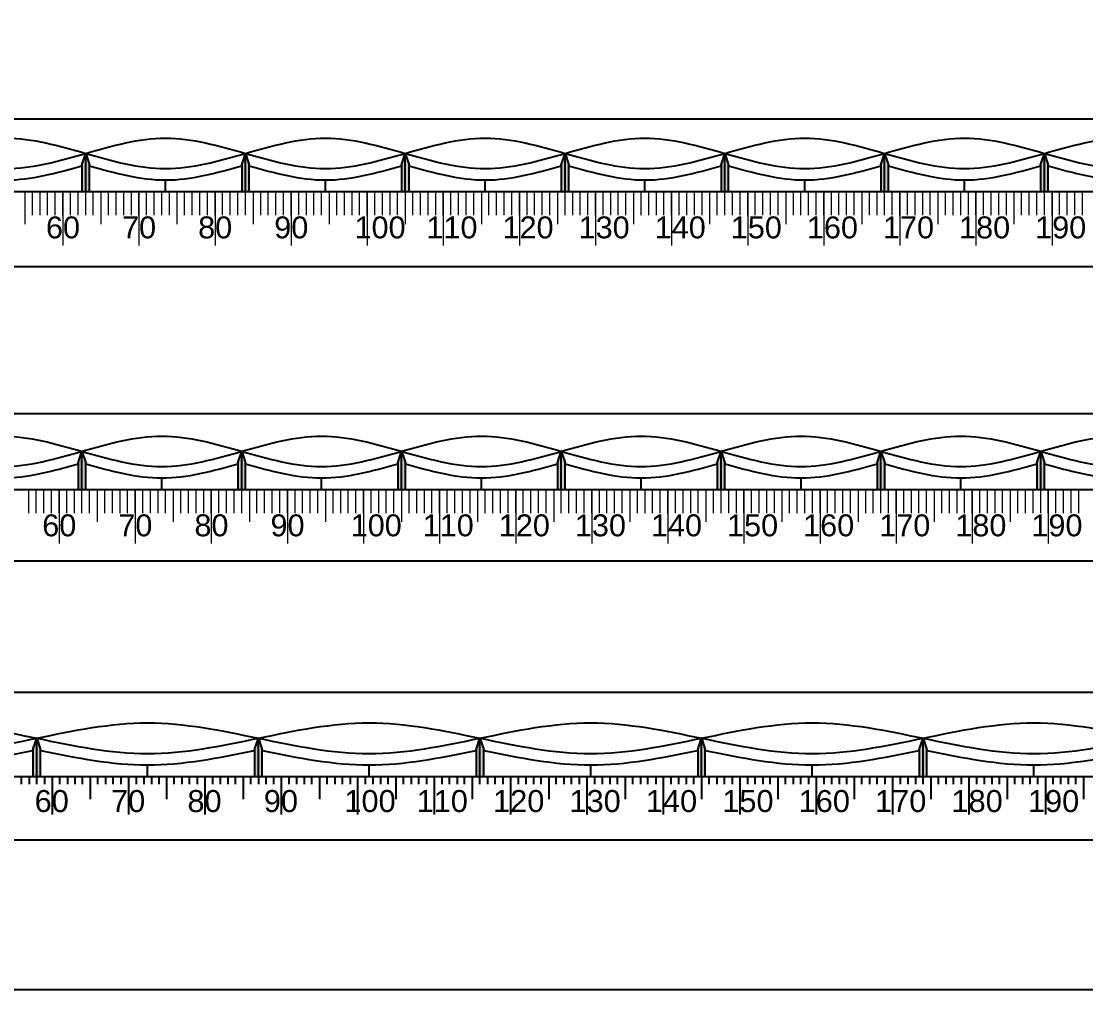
# Model space of a CAD drawing. Header units: millimetres. Extents: x 10828 to 12582, y 10200 to 11457.
# Drawn here: x 11956.9 to 12096.7, y 10651.9 to 10779.1 of the extents above; entities that cross this region are included whole.
import ezdxf

# ---------------------------------------------------------------- set-up
doc = ezdxf.new("R2010")
doc.units = ezdxf.units.MM
doc.linetypes.add('ACAD_ISO03W100', pattern=[30, 12, -18])
for name, color, linetype, lineweight in [('BTONG', 250, 'Continuous', 30), ('chigioixd', 1, 'ACAD_ISO03W100', 30), ('VATLIEU', 250, 'Continuous', 5)]:
    doc.layers.add(name, color=color, linetype=linetype, lineweight=lineweight)
doc.layers.add('GHICHU', color=7, linetype='Continuous')
doc.styles.add('VN-DIM', font='')
doc.styles.get('VN-DIM').set_extended_font_data('VNI-Helve')

msp = doc.modelspace()

# ---------------------------------------------------------------- hatches: boundary and pattern name
h = msp.add_hatch(color=3)
h.dxf.hatch_style = 1
h.paths.add_polyline_path([(11944.82, 10760.27), (11944.32, 10761.77), (11944.32, 10756.77), (11944.82, 10756.77)])
h.paths.add_polyline_path([(11965.32, 10761.77), (11964.82, 10760.27), (11964.82, 10756.77), (11965.32, 10756.77)])
h.paths.add_polyline_path([(11965.82, 10760.27), (11965.32, 10761.77), (11965.32, 10756.77), (11965.82, 10756.77)])
h.paths.add_polyline_path([(11986.32, 10761.77), (11985.82, 10760.27), (11985.82, 10756.77), (11986.32, 10756.77)])
h.paths.add_polyline_path([(11986.82, 10760.27), (11986.32, 10761.77), (11986.32, 10756.77), (11986.82, 10756.77)])
h = msp.add_hatch(color=3)
h.dxf.hatch_style = 1
h.paths.add_polyline_path([(11986.82, 10760.27), (11986.32, 10761.77), (11986.32, 10756.77), (11986.82, 10756.77)])
h.paths.add_polyline_path([(12007.32, 10761.77), (12006.82, 10760.27), (12006.82, 10756.77), (12007.32, 10756.77)])
h.paths.add_polyline_path([(12007.82, 10760.27), (12007.32, 10761.77), (12007.32, 10756.77), (12007.82, 10756.77)])
h.paths.add_polyline_path([(12028.32, 10761.77), (12027.82, 10760.27), (12027.82, 10756.77), (12028.32, 10756.77)])
h.paths.add_polyline_path([(12028.82, 10760.27), (12028.32, 10761.77), (12028.32, 10756.77), (12028.82, 10756.77)])
h = msp.add_hatch(color=3)
h.dxf.hatch_style = 1
h.paths.add_polyline_path([(12028.82, 10760.27), (12028.32, 10761.77), (12028.32, 10756.77), (12028.82, 10756.77)])
h.paths.add_polyline_path([(12049.32, 10761.77), (12048.82, 10760.27), (12048.82, 10756.77), (12049.32, 10756.77)])
h.paths.add_polyline_path([(12049.82, 10760.27), (12049.32, 10761.77), (12049.32, 10756.77), (12049.82, 10756.77)])
h.paths.add_polyline_path([(12070.32, 10761.77), (12069.82, 10760.27), (12069.82, 10756.77), (12070.32, 10756.77)])
h.paths.add_polyline_path([(12070.82, 10760.27), (12070.32, 10761.77), (12070.32, 10756.77), (12070.82, 10756.77)])
h = msp.add_hatch(color=3)
h.dxf.hatch_style = 1
h.paths.add_polyline_path([(12070.82, 10760.27), (12070.32, 10761.77), (12070.32, 10756.77), (12070.82, 10756.77)])
h.paths.add_polyline_path([(12091.32, 10761.77), (12090.82, 10760.27), (12090.82, 10756.77), (12091.32, 10756.77)])
h.paths.add_polyline_path([(12091.82, 10760.27), (12091.32, 10761.77), (12091.32, 10756.77), (12091.82, 10756.77)])
h.paths.add_polyline_path([(12112.32, 10761.77), (12111.82, 10760.27), (12111.82, 10756.77), (12112.32, 10756.77)])
h.paths.add_polyline_path([(12112.82, 10760.27), (12112.32, 10761.77), (12112.32, 10756.77), (12112.82, 10756.77)])
h = msp.add_hatch(color=3)
h.dxf.hatch_style = 1
h.paths.add_polyline_path([(11985.83, 10722.62), (11985.33, 10721.12), (11985.33, 10717.62), (11985.83, 10717.62)])
h.paths.add_polyline_path([(11986.33, 10721.12), (11985.83, 10722.62), (11985.83, 10717.62), (11986.33, 10717.62)])
h.paths.add_polyline_path([(11965.33, 10721.12), (11964.83, 10722.62), (11964.83, 10717.62), (11965.33, 10717.62)])
h.paths.add_polyline_path([(11964.83, 10722.62), (11964.33, 10721.12), (11964.33, 10717.62), (11964.83, 10717.62)])
h.paths.add_polyline_path([(11944.33, 10721.12), (11943.83, 10722.62), (11943.83, 10717.62), (11944.33, 10717.62)])
h = msp.add_hatch(color=3)
h.dxf.hatch_style = 1
h.paths.add_polyline_path([(12027.83, 10722.62), (12027.33, 10721.12), (12027.33, 10717.62), (12027.83, 10717.62)])
h.paths.add_polyline_path([(12028.33, 10721.12), (12027.83, 10722.62), (12027.83, 10717.62), (12028.33, 10717.62)])
h.paths.add_polyline_path([(12007.33, 10721.12), (12006.83, 10722.62), (12006.83, 10717.62), (12007.33, 10717.62)])
h.paths.add_polyline_path([(12006.83, 10722.62), (12006.33, 10721.12), (12006.33, 10717.62), (12006.83, 10717.62)])
h.paths.add_polyline_path([(11986.33, 10721.12), (11985.83, 10722.62), (11985.83, 10717.62), (11986.33, 10717.62)])
h = msp.add_hatch(color=3)
h.dxf.hatch_style = 1
h.paths.add_polyline_path([(12069.83, 10722.62), (12069.33, 10721.12), (12069.33, 10717.62), (12069.83, 10717.62)])
h.paths.add_polyline_path([(12070.33, 10721.12), (12069.83, 10722.62), (12069.83, 10717.62), (12070.33, 10717.62)])
h.paths.add_polyline_path([(12049.33, 10721.12), (12048.83, 10722.62), (12048.83, 10717.62), (12049.33, 10717.62)])
h.paths.add_polyline_path([(12048.83, 10722.62), (12048.33, 10721.12), (12048.33, 10717.62), (12048.83, 10717.62)])
h.paths.add_polyline_path([(12028.33, 10721.12), (12027.83, 10722.62), (12027.83, 10717.62), (12028.33, 10717.62)])
h = msp.add_hatch(color=3)
h.dxf.hatch_style = 1
h.paths.add_polyline_path([(12111.83, 10722.62), (12111.33, 10721.12), (12111.33, 10717.62), (12111.83, 10717.62)])
h.paths.add_polyline_path([(12112.33, 10721.12), (12111.83, 10722.62), (12111.83, 10717.62), (12112.33, 10717.62)])
h.paths.add_polyline_path([(12091.33, 10721.12), (12090.83, 10722.62), (12090.83, 10717.62), (12091.33, 10717.62)])
h.paths.add_polyline_path([(12090.83, 10722.62), (12090.33, 10721.12), (12090.33, 10717.62), (12090.83, 10717.62)])
h.paths.add_polyline_path([(12070.33, 10721.12), (12069.83, 10722.62), (12069.83, 10717.62), (12070.33, 10717.62)])
h = msp.add_hatch(color=3)
h.dxf.hatch_style = 1
h.paths.add_polyline_path([(11901.15, 10683.42), (11900.65, 10684.92), (11900.65, 10679.9), (11901.15, 10679.9)])
h.paths.add_polyline_path([(11929.77, 10684.92), (11929.27, 10683.42), (11929.27, 10679.9), (11929.77, 10679.9)])
h.paths.add_polyline_path([(11930.27, 10683.42), (11929.77, 10684.92), (11929.77, 10679.9), (11930.27, 10679.9)])
h.paths.add_polyline_path([(11958.89, 10684.92), (11958.39, 10683.42), (11958.39, 10679.9), (11958.89, 10679.9)])
h.paths.add_polyline_path([(11959.39, 10683.42), (11958.89, 10684.92), (11958.89, 10679.9), (11959.39, 10679.9)])
h = msp.add_hatch(color=3)
h.dxf.hatch_style = 1
h.paths.add_polyline_path([(11959.39, 10683.42), (11958.89, 10684.92), (11958.89, 10679.9), (11959.39, 10679.9)])
h.paths.add_polyline_path([(11988.01, 10684.92), (11987.51, 10683.42), (11987.51, 10679.9), (11988.01, 10679.9)])
h.paths.add_polyline_path([(11988.51, 10683.42), (11988.01, 10684.92), (11988.01, 10679.9), (11988.51, 10679.9)])
h.paths.add_polyline_path([(12017.13, 10684.92), (12016.63, 10683.42), (12016.63, 10679.9), (12017.13, 10679.9)])
h.paths.add_polyline_path([(12017.63, 10683.42), (12017.13, 10684.92), (12017.13, 10679.9), (12017.63, 10679.9)])
h = msp.add_hatch(color=3)
h.dxf.hatch_style = 1
h.paths.add_polyline_path([(12017.63, 10683.42), (12017.13, 10684.92), (12017.13, 10679.9), (12017.63, 10679.9)])
h.paths.add_polyline_path([(12046.25, 10684.92), (12045.75, 10683.42), (12045.75, 10679.9), (12046.25, 10679.9)])
h.paths.add_polyline_path([(12046.75, 10683.42), (12046.25, 10684.92), (12046.25, 10679.9), (12046.75, 10679.9)])
h.paths.add_polyline_path([(12075.37, 10684.92), (12074.87, 10683.42), (12074.87, 10679.9), (12075.37, 10679.9)])
h.paths.add_polyline_path([(12075.87, 10683.42), (12075.37, 10684.92), (12075.37, 10679.9), (12075.87, 10679.9)])
h = msp.add_hatch(color=3)
h.dxf.hatch_style = 1
h.paths.add_polyline_path([(12075.87, 10683.42), (12075.37, 10684.92), (12075.37, 10679.9), (12075.87, 10679.9)])
h.paths.add_polyline_path([(12104.49, 10684.92), (12103.99, 10683.42), (12103.99, 10679.9), (12104.49, 10679.9)])
h.paths.add_polyline_path([(12104.99, 10683.42), (12104.49, 10684.92), (12104.49, 10679.9), (12104.99, 10679.9)])
h.paths.add_polyline_path([(12133.61, 10684.92), (12133.11, 10683.42), (12133.11, 10679.9), (12133.61, 10679.9)])
h.paths.add_polyline_path([(12134.12, 10683.42), (12133.61, 10684.92), (12133.61, 10679.9), (12134.12, 10679.9)])

# ---------------------------------------------------------------- linework, layer by layer
for p, q in [((11964.82, 10760.27), (11965.32, 10761.77)), ((11965.32, 10756.77), (11965.32, 10761.77)), ((11965.32, 10761.77), (11965.82, 10760.27)), ((11985.82, 10760.27), (11986.32, 10761.77)), ((11986.32, 10756.77), (11986.32, 10761.77)), ((11986.32, 10761.77), (11986.82, 10760.27)), ((12006.82, 10760.27), (12007.32, 10761.77)), ((12007.32, 10756.77), (12007.32, 10761.77)), ((12007.32, 10761.77), (12007.82, 10760.27)), ((12027.82, 10760.27), (12028.32, 10761.77)), ((12028.32, 10756.77), (12028.32, 10761.77)), ((12028.32, 10761.77), (12028.82, 10760.27)), ((12048.82, 10760.27), (12049.32, 10761.77)), ((12049.32, 10756.77), (12049.32, 10761.77)), ((12049.32, 10761.77), (12049.82, 10760.27)), ((12069.82, 10760.27), (12070.32, 10761.77)), ((12070.32, 10756.77), (12070.32, 10761.77)), ((12070.32, 10761.77), (12070.82, 10760.27)), ((12090.82, 10760.27), (12091.32, 10761.77)), ((12091.32, 10756.77), (12091.32, 10761.77)), ((12091.32, 10761.77), (12091.82, 10760.27)), ((11964.82, 10760.27), (11964.82, 10756.77)), ((11965.82, 10756.77), (11965.82, 10760.27)), ((11985.82, 10760.27), (11985.82, 10756.77)), ((11986.82, 10756.77), (11986.82, 10760.27)), ((12006.82, 10760.27), (12006.82, 10756.77)), ((12007.82, 10756.77), (12007.82, 10760.27)), ((12027.82, 10760.27), (12027.82, 10756.77)), ((12028.82, 10756.77), (12028.82, 10760.27)), ((12048.82, 10760.27), (12048.82, 10756.77)), ((12049.82, 10756.77), (12049.82, 10760.27)), ((12069.82, 10760.27), (12069.82, 10756.77)), ((12070.82, 10756.77), (12070.82, 10760.27)), ((12090.82, 10760.27), (12090.82, 10756.77)), ((12091.82, 10756.77), (12091.82, 10760.27)), ((11964.33, 10721.12), (11964.83, 10722.62)), ((11964.83, 10717.62), (11964.83, 10722.62)), ((11964.83, 10722.62), (11965.33, 10721.12)), ((11985.33, 10721.12), (11985.83, 10722.62)), ((11985.83, 10717.62), (11985.83, 10722.62)), ((11985.83, 10722.62), (11986.33, 10721.12)), ((12006.33, 10721.12), (12006.83, 10722.62)), ((12006.83, 10717.62), (12006.83, 10722.62)), ((12006.83, 10722.62), (12007.33, 10721.12)), ((12027.33, 10721.12), (12027.83, 10722.62)), ((12027.83, 10717.62), (12027.83, 10722.62)), ((12027.83, 10722.62), (12028.33, 10721.12)), ((12048.33, 10721.12), (12048.83, 10722.62)), ((12048.83, 10717.62), (12048.83, 10722.62)), ((12048.83, 10722.62), (12049.33, 10721.12)), ((12069.33, 10721.12), (12069.83, 10722.62)), ((12069.83, 10717.62), (12069.83, 10722.62)), ((12069.83, 10722.62), (12070.33, 10721.12)), ((12090.33, 10721.12), (12090.83, 10722.62)), ((12090.83, 10717.62), (12090.83, 10722.62)), ((12090.83, 10722.62), (12091.33, 10721.12)), ((11964.33, 10721.12), (11964.33, 10717.62)), ((11965.33, 10717.62), (11965.33, 10721.12)), ((11985.33, 10721.12), (11985.33, 10717.62)), ((11986.33, 10717.62), (11986.33, 10721.12)), ((12006.33, 10721.12), (12006.33, 10717.62)), ((12007.33, 10717.62), (12007.33, 10721.12)), ((12027.33, 10721.12), (12027.33, 10717.62)), ((12028.33, 10717.62), (12028.33, 10721.12)), ((12048.33, 10721.12), (12048.33, 10717.62)), ((12049.33, 10717.62), (12049.33, 10721.12)), ((12069.33, 10721.12), (12069.33, 10717.62)), ((12070.33, 10717.62), (12070.33, 10721.12)), ((12090.33, 10721.12), (12090.33, 10717.62)), ((12091.33, 10717.62), (12091.33, 10721.12)), ((11958.39, 10683.42), (11958.89, 10684.92)), ((11958.89, 10679.9), (11958.89, 10684.92)), ((11958.89, 10684.92), (11959.39, 10683.42)), ((11987.51, 10683.42), (11988.01, 10684.92)), ((11988.01, 10679.9), (11988.01, 10684.92)), ((11988.01, 10684.92), (11988.51, 10683.42)), ((12016.63, 10683.42), (12017.13, 10684.92)), ((12017.13, 10679.9), (12017.13, 10684.92)), ((12017.13, 10684.92), (12017.63, 10683.42)), ((12045.75, 10683.42), (12046.25, 10684.92)), ((12046.25, 10679.9), (12046.25, 10684.92)), ((12046.25, 10684.92), (12046.75, 10683.42)), ((12074.87, 10683.42), (12075.37, 10684.92)), ((12075.37, 10679.9), (12075.37, 10684.92)), ((12075.37, 10684.92), (12075.87, 10683.42)), ((11958.39, 10683.42), (11958.39, 10679.9)), ((11959.39, 10679.9), (11959.39, 10683.42)), ((11987.51, 10683.42), (11987.51, 10679.9)), ((11988.51, 10679.9), (11988.51, 10683.42)), ((12016.63, 10683.42), (12016.63, 10679.9)), ((12017.63, 10679.9), (12017.63, 10683.42)), ((12045.75, 10683.42), (12045.75, 10679.9)), ((12046.75, 10679.9), (12046.75, 10683.42)), ((12074.87, 10683.42), (12074.87, 10679.9)), ((12075.87, 10679.9), (12075.87, 10683.42)), ((11950.86, 10679.9), (11960.9, 10679.9)), ((11956.88, 10678.9), (11956.88, 10679.9)), ((11956.88, 10679.9), (11957.89, 10679.9)), ((11957.89, 10679.9), (11957.89, 10678.9)), ((11958.89, 10678.9), (11958.89, 10679.9)), ((11958.89, 10679.9), (11959.89, 10679.9)), ((11959.89, 10679.9), (11959.89, 10678.9)), ((11960.9, 10679.9), (11960.9, 10674.88)), ((11960.9, 10679.9), (11970.94, 10679.9)), ((11960.9, 10679.9), (11961.9, 10679.9)), ((11960.9, 10679.9), (11960.9, 10674.88)), ((11961.9, 10679.9), (11961.9, 10678.9)), ((11961.9, 10679.9), (11962.91, 10679.9)), ((11962.91, 10679.9), (11962.91, 10678.9)), ((11962.91, 10679.9), (11963.91, 10679.9)), ((11963.91, 10679.9), (11963.91, 10678.9)), ((11964.92, 10678.9), (11964.92, 10679.9)), ((11964.92, 10679.9), (11965.92, 10679.9)), ((11965.92, 10679.9), (11965.92, 10676.89)), ((11966.92, 10678.9), (11966.92, 10679.9)), ((11966.92, 10679.9), (11967.93, 10679.9)), ((11967.93, 10679.9), (11967.93, 10678.9)), ((11968.93, 10678.9), (11968.93, 10679.9)), ((11968.93, 10679.9), (11969.94, 10679.9)), ((11969.94, 10679.9), (11969.94, 10678.9)), ((11970.94, 10679.9), (11970.94, 10674.88)), ((11970.94, 10679.9), (11980.98, 10679.9)), ((11970.94, 10679.9), (11971.94, 10679.9)), ((11970.94, 10679.9), (11970.94, 10674.88)), ((11971.94, 10679.9), (11971.94, 10678.9)), ((11971.94, 10679.9), (11972.95, 10679.9)), ((11972.95, 10679.9), (11972.95, 10678.9)), ((11972.95, 10679.9), (11973.95, 10679.9)), ((11973.95, 10679.9), (11973.95, 10678.9)), ((11974.96, 10678.9), (11974.96, 10679.9)), ((11974.96, 10679.9), (11975.96, 10679.9)), ((11975.96, 10679.9), (11975.96, 10676.89)), ((11976.97, 10678.9), (11976.97, 10679.9)), ((11976.97, 10679.9), (11977.97, 10679.9)), ((11977.97, 10679.9), (11977.97, 10678.9)), ((11978.97, 10678.9), (11978.97, 10679.9)), ((11978.97, 10679.9), (11979.98, 10679.9)), ((11979.98, 10679.9), (11979.98, 10678.9)), ((11980.98, 10679.9), (11980.98, 10674.88)), ((11980.98, 10679.9), (11991.02, 10679.9)), ((11980.98, 10679.9), (11981.99, 10679.9)), ((11980.98, 10679.9), (11980.98, 10674.88)), ((11981.99, 10679.9), (11981.99, 10678.9)), ((11981.99, 10679.9), (11982.99, 10679.9)), ((11982.99, 10679.9), (11982.99, 10678.9)), ((11982.99, 10679.9), (11983.99, 10679.9)), ((11983.99, 10679.9), (11983.99, 10678.9)), ((11985, 10678.9), (11985, 10679.9)), ((11985, 10679.9), (11986, 10679.9)), ((11986, 10679.9), (11986, 10676.89)), ((11987.01, 10678.9), (11987.01, 10679.9)), ((11987.01, 10679.9), (11988.01, 10679.9)), ((11988.01, 10679.9), (11988.01, 10678.9)), ((11989.02, 10678.9), (11989.02, 10679.9)), ((11989.02, 10679.9), (11990.02, 10679.9)), ((11990.02, 10679.9), (11990.02, 10678.9)), ((11991.02, 10679.9), (11991.02, 10674.88)), ((11991.02, 10679.9), (12001.06, 10679.9)), ((11991.02, 10679.9), (11992.03, 10679.9)), ((11991.02, 10679.9), (11991.02, 10674.88)), ((11992.03, 10679.9), (11992.03, 10678.9)), ((11992.03, 10679.9), (11993.03, 10679.9)), ((11993.03, 10679.9), (11993.03, 10678.9)), ((11993.03, 10679.9), (11994.04, 10679.9)), ((11994.04, 10679.9), (11994.04, 10678.9)), ((11995.04, 10678.9), (11995.04, 10679.9)), ((11995.04, 10679.9), (11996.04, 10679.9)), ((11996.04, 10679.9), (11996.04, 10676.89)), ((11997.05, 10678.9), (11997.05, 10679.9)), ((11997.05, 10679.9), (11998.05, 10679.9)), ((11998.05, 10679.9), (11998.05, 10678.9)), ((11999.06, 10678.9), (11999.06, 10679.9)), ((11999.06, 10679.9), (12000.06, 10679.9)), ((12000.06, 10679.9), (12000.06, 10678.9)), ((12001.06, 10679.9), (12001.06, 10674.88)), ((12001.06, 10679.9), (12011.11, 10679.9)), ((12001.06, 10679.9), (12002.07, 10679.9)), ((12001.06, 10679.9), (12001.06, 10674.88)), ((12002.07, 10679.9), (12002.07, 10678.9)), ((12002.07, 10679.9), (12003.07, 10679.9)), ((12003.07, 10679.9), (12003.07, 10678.9)), ((12003.07, 10679.9), (12004.08, 10679.9)), ((12004.08, 10679.9), (12004.08, 10678.9)), ((12005.08, 10678.9), (12005.08, 10679.9)), ((12005.08, 10679.9), (12006.09, 10679.9)), ((12006.09, 10679.9), (12006.09, 10676.89)), ((12007.09, 10678.9), (12007.09, 10679.9)), ((12007.09, 10679.9), (12008.09, 10679.9)), ((12008.09, 10679.9), (12008.09, 10678.9)), ((12009.1, 10678.9), (12009.1, 10679.9)), ((12009.1, 10679.9), (12010.1, 10679.9)), ((12010.1, 10679.9), (12010.1, 10678.9)), ((12011.11, 10679.9), (12011.11, 10674.88)), ((12011.11, 10679.9), (12021.15, 10679.9)), ((12011.11, 10679.9), (12012.11, 10679.9)), ((12011.11, 10679.9), (12011.11, 10674.88)), ((12012.11, 10679.9), (12012.11, 10678.9)), ((12012.11, 10679.9), (12013.11, 10679.9)), ((12013.11, 10679.9), (12013.11, 10678.9)), ((12013.11, 10679.9), (12014.12, 10679.9)), ((12014.12, 10679.9), (12014.12, 10678.9)), ((12015.12, 10678.9), (12015.12, 10679.9)), ((12015.12, 10679.9), (12016.13, 10679.9)), ((12016.13, 10679.9), (12016.13, 10676.89)), ((12017.13, 10678.9), (12017.13, 10679.9)), ((12017.13, 10679.9), (12018.14, 10679.9)), ((12018.14, 10679.9), (12018.14, 10678.9)), ((12019.14, 10678.9), (12019.14, 10679.9)), ((12019.14, 10679.9), (12020.14, 10679.9)), ((12020.14, 10679.9), (12020.14, 10678.9)), ((12021.15, 10679.9), (12021.15, 10674.88)), ((12021.15, 10679.9), (12031.19, 10679.9)), ((12021.15, 10679.9), (12022.15, 10679.9)), ((12021.15, 10679.9), (12021.15, 10674.88)), ((12022.15, 10679.9), (12022.15, 10678.9)), ((12022.15, 10679.9), (12023.16, 10679.9)), ((12023.16, 10679.9), (12023.16, 10678.9)), ((12023.16, 10679.9), (12024.16, 10679.9)), ((12024.16, 10679.9), (12024.16, 10678.9)), ((12025.16, 10678.9), (12025.16, 10679.9)), ((12025.16, 10679.9), (12026.17, 10679.9)), ((12026.17, 10679.9), (12026.17, 10676.89)), ((12027.17, 10678.9), (12027.17, 10679.9)), ((12027.17, 10679.9), (12028.18, 10679.9)), ((12028.18, 10679.9), (12028.18, 10678.9)), ((12029.18, 10678.9), (12029.18, 10679.9)), ((12029.18, 10679.9), (12030.19, 10679.9)), ((12030.19, 10679.9), (12030.19, 10678.9)), ((12031.19, 10679.9), (12031.19, 10674.88)), ((12031.19, 10679.9), (12041.23, 10679.9)), ((12031.19, 10679.9), (12032.19, 10679.9)), ((12031.19, 10679.9), (12031.19, 10674.88)), ((12032.19, 10679.9), (12032.19, 10678.9)), ((12032.19, 10679.9), (12033.2, 10679.9)), ((12033.2, 10679.9), (12033.2, 10678.9)), ((12033.2, 10679.9), (12034.2, 10679.9)), ((12034.2, 10679.9), (12034.2, 10678.9)), ((12035.21, 10678.9), (12035.21, 10679.9)), ((12035.21, 10679.9), (12036.21, 10679.9)), ((12036.21, 10679.9), (12036.21, 10676.89)), ((12037.21, 10678.9), (12037.21, 10679.9)), ((12037.21, 10679.9), (12038.22, 10679.9)), ((12038.22, 10679.9), (12038.22, 10678.9)), ((12039.22, 10678.9), (12039.22, 10679.9)), ((12039.22, 10679.9), (12040.23, 10679.9)), ((12040.23, 10679.9), (12040.23, 10678.9)), ((12041.23, 10679.9), (12041.23, 10674.88)), ((12041.23, 10679.9), (12051.27, 10679.9)), ((12041.23, 10679.9), (12042.24, 10679.9)), ((12041.23, 10679.9), (12041.23, 10674.88)), ((12042.24, 10679.9), (12042.24, 10678.9)), ((12042.24, 10679.9), (12043.24, 10679.9)), ((12043.24, 10679.9), (12043.24, 10678.9)), ((12043.24, 10679.9), (12044.24, 10679.9)), ((12044.24, 10679.9), (12044.24, 10678.9)), ((12045.25, 10678.9), (12045.25, 10679.9)), ((12045.25, 10679.9), (12046.25, 10679.9)), ((12046.25, 10679.9), (12046.25, 10676.89)), ((12047.26, 10678.9), (12047.26, 10679.9)), ((12047.26, 10679.9), (12048.26, 10679.9)), ((12048.26, 10679.9), (12048.26, 10678.9)), ((12049.26, 10678.9), (12049.26, 10679.9)), ((12049.26, 10679.9), (12050.27, 10679.9)), ((12050.27, 10679.9), (12050.27, 10678.9)), ((12051.27, 10679.9), (12051.27, 10674.88)), ((12051.27, 10679.9), (12061.31, 10679.9)), ((12051.27, 10679.9), (12052.28, 10679.9)), ((12051.27, 10679.9), (12051.27, 10674.88)), ((12052.28, 10679.9), (12052.28, 10678.9)), ((12052.28, 10679.9), (12053.28, 10679.9)), ((12053.28, 10679.9), (12053.28, 10678.9)), ((12053.28, 10679.9), (12054.29, 10679.9)), ((12054.29, 10679.9), (12054.29, 10678.9)), ((12055.29, 10678.9), (12055.29, 10679.9)), ((12055.29, 10679.9), (12056.29, 10679.9)), ((12056.29, 10679.9), (12056.29, 10676.89)), ((12057.3, 10678.9), (12057.3, 10679.9)), ((12057.3, 10679.9), (12058.3, 10679.9)), ((12058.3, 10679.9), (12058.3, 10678.9)), ((12059.31, 10678.9), (12059.31, 10679.9)), ((12059.31, 10679.9), (12060.31, 10679.9)), ((12060.31, 10679.9), (12060.31, 10678.9)), ((12061.31, 10679.9), (12061.31, 10674.88)), ((12061.31, 10679.9), (12071.36, 10679.9)), ((12061.31, 10679.9), (12062.32, 10679.9)), ((12061.31, 10679.9), (12061.31, 10674.88)), ((12062.32, 10679.9), (12062.32, 10678.9)), ((12062.32, 10679.9), (12063.32, 10679.9)), ((12063.32, 10679.9), (12063.32, 10678.9)), ((12063.32, 10679.9), (12064.33, 10679.9)), ((12064.33, 10679.9), (12064.33, 10678.9)), ((12065.33, 10678.9), (12065.33, 10679.9)), ((12065.33, 10679.9), (12066.33, 10679.9)), ((12066.33, 10679.9), (12066.33, 10676.89)), ((12067.34, 10678.9), (12067.34, 10679.9)), ((12067.34, 10679.9), (12068.34, 10679.9)), ((12068.34, 10679.9), (12068.34, 10678.9)), ((12069.35, 10678.9), (12069.35, 10679.9)), ((12069.35, 10679.9), (12070.35, 10679.9)), ((12070.35, 10679.9), (12070.35, 10678.9)), ((12071.36, 10679.9), (12071.36, 10674.88)), ((12071.36, 10679.9), (12081.4, 10679.9)), ((12071.36, 10679.9), (12072.36, 10679.9)), ((12071.36, 10679.9), (12071.36, 10674.88)), ((12072.36, 10679.9), (12072.36, 10678.9)), ((12072.36, 10679.9), (12073.36, 10679.9)), ((12073.36, 10679.9), (12073.36, 10678.9)), ((12073.36, 10679.9), (12074.37, 10679.9)), ((12074.37, 10679.9), (12074.37, 10678.9)), ((12075.37, 10678.9), (12075.37, 10679.9)), ((12075.37, 10679.9), (12076.38, 10679.9)), ((12076.38, 10679.9), (12076.38, 10676.89)), ((12077.38, 10678.9), (12077.38, 10679.9)), ((12077.38, 10679.9), (12078.38, 10679.9)), ((12078.38, 10679.9), (12078.38, 10678.9)), ((12079.39, 10678.9), (12079.39, 10679.9)), ((12079.39, 10679.9), (12080.39, 10679.9)), ((12080.39, 10679.9), (12080.39, 10678.9)), ((12081.4, 10679.9), (12081.4, 10674.88)), ((12081.4, 10679.9), (12091.44, 10679.9)), ((12081.4, 10679.9), (12082.4, 10679.9)), ((12081.4, 10679.9), (12081.4, 10674.88)), ((12082.4, 10679.9), (12082.4, 10678.9)), ((12082.4, 10679.9), (12083.41, 10679.9)), ((12083.41, 10679.9), (12083.41, 10678.9)), ((12083.41, 10679.9), (12084.41, 10679.9)), ((12084.41, 10679.9), (12084.41, 10678.9)), ((12085.41, 10678.9), (12085.41, 10679.9)), ((12085.41, 10679.9), (12086.42, 10679.9)), ((12086.42, 10679.9), (12086.42, 10676.89)), ((12087.42, 10678.9), (12087.42, 10679.9)), ((12087.42, 10679.9), (12088.43, 10679.9)), ((12088.43, 10679.9), (12088.43, 10678.9)), ((12089.43, 10678.9), (12089.43, 10679.9)), ((12089.43, 10679.9), (12090.43, 10679.9)), ((12090.43, 10679.9), (12090.43, 10678.9)), ((12091.44, 10679.9), (12091.44, 10674.88)), ((12091.44, 10679.9), (12101.48, 10679.9)), ((12091.44, 10679.9), (12092.44, 10679.9)), ((12091.44, 10679.9), (12091.44, 10674.88)), ((12092.44, 10679.9), (12092.44, 10678.9)), ((12092.44, 10679.9), (12093.45, 10679.9)), ((12093.45, 10679.9), (12093.45, 10678.9)), ((12093.45, 10679.9), (12094.45, 10679.9)), ((12094.45, 10679.9), (12094.45, 10678.9)), ((12095.46, 10678.9), (12095.46, 10679.9)), ((12095.46, 10679.9), (12096.46, 10679.9)), ((12096.46, 10679.9), (12096.46, 10676.89))]:
    msp.add_line(p, q)
at = {"color": 1}
for p, q in [((11975.82, 10756.77), (11975.82, 10758.27)), ((11996.82, 10756.77), (11996.82, 10758.27)), ((12017.82, 10756.77), (12017.82, 10758.27)), ((12038.82, 10756.77), (12038.82, 10758.27)), ((12059.82, 10756.77), (12059.82, 10758.27)), ((12080.82, 10756.77), (12080.82, 10758.27)), ((11975.33, 10717.62), (11975.33, 10719.12)), ((11996.33, 10717.62), (11996.33, 10719.12)), ((12017.33, 10717.62), (12017.33, 10719.12)), ((12038.33, 10717.62), (12038.33, 10719.12)), ((12059.33, 10717.62), (12059.33, 10719.12)), ((12080.33, 10717.62), (12080.33, 10719.12)), ((11973.45, 10679.9), (11973.45, 10681.41)), ((12002.57, 10679.9), (12002.57, 10681.41)), ((12031.69, 10679.9), (12031.69, 10681.41)), ((12060.81, 10679.9), (12060.81, 10681.41)), ((12089.93, 10679.9), (12089.93, 10681.41))]:
    msp.add_line(p, q, dxfattribs=at)
at = {"color": 0}
for p, q in [((11902.32, 10756.77), (12112.82, 10756.77)), ((11901.83, 10717.62), (12111.83, 10717.62))]:
    msp.add_line(p, q, dxfattribs=at)
for points in [[(11817.48, 10906.37), (12237.48, 10906.37), (12237.48, 10651.87), (11817.48, 10651.87)], [(11842.31, 10766.29), (12138.33, 10766.29), (12138.33, 10746.87), (11842.31, 10746.87)], [(11842.17, 10727.59), (12138.19, 10727.59), (12138.19, 10708.18), (11842.17, 10708.18)], [(11842.05, 10690.96), (12216.64, 10690.96), (12216.64, 10671.54), (11842.05, 10671.54)]]:
    msp.add_lwpolyline(points, close=True)
at = {"color": 5}
for points in [[(11944.32, 10761.77), (11954.82, 10763.77), (11965.32, 10761.77)], [(11986.32, 10761.77), (11996.82, 10763.77), (12007.32, 10761.77)], [(12028.32, 10761.77), (12038.82, 10763.77), (12049.32, 10761.77)], [(12070.32, 10761.77), (12080.82, 10763.77), (12091.32, 10761.77)], [(11965.32, 10761.77), (11975.82, 10759.77), (11986.32, 10761.77)], [(12007.32, 10761.77), (12017.82, 10759.77), (12028.32, 10761.77)], [(12049.32, 10761.77), (12059.82, 10759.77), (12070.32, 10761.77)], [(12091.32, 10761.77), (12101.82, 10759.77), (12112.32, 10761.77)], [(11943.83, 10722.62), (11954.33, 10724.62), (11964.83, 10722.62)], [(11985.83, 10722.62), (11996.33, 10724.62), (12006.83, 10722.62)], [(12027.83, 10722.62), (12038.33, 10724.62), (12048.83, 10722.62)], [(12069.83, 10722.62), (12080.33, 10724.62), (12090.83, 10722.62)], [(11964.83, 10722.62), (11975.33, 10720.62), (11985.83, 10722.62)], [(12006.83, 10722.62), (12017.33, 10720.62), (12027.83, 10722.62)], [(12048.83, 10722.62), (12059.33, 10720.62), (12069.83, 10722.62)], [(12090.83, 10722.62), (12101.33, 10720.62), (12111.83, 10722.62)], [(11958.89, 10684.92), (11973.45, 10686.94), (11988.01, 10684.92)], [(12017.13, 10684.92), (12031.69, 10686.94), (12046.25, 10684.92)], [(12075.37, 10684.92), (12089.93, 10686.94), (12104.49, 10684.92)], [(11929.77, 10684.92), (11944.33, 10682.91), (11958.89, 10684.92)], [(11988.01, 10684.92), (12002.57, 10682.91), (12017.13, 10684.92)], [(12046.25, 10684.92), (12060.81, 10682.91), (12075.37, 10684.92)]]:
    msp.add_spline(points, degree=3, dxfattribs=at)
at = {"color": 6}
for points in [[(11965.32, 10761.77), (11975.82, 10763.77), (11986.32, 10761.77)], [(12007.32, 10761.77), (12017.82, 10763.77), (12028.32, 10761.77)], [(12049.32, 10761.77), (12059.82, 10763.77), (12070.32, 10761.77)], [(12091.32, 10761.77), (12101.82, 10763.77), (12112.32, 10761.77)], [(11944.32, 10761.77), (11954.82, 10759.77), (11965.32, 10761.77)], [(11986.32, 10761.77), (11996.82, 10759.77), (12007.32, 10761.77)], [(12028.32, 10761.77), (12038.82, 10759.77), (12049.32, 10761.77)], [(12070.32, 10761.77), (12080.82, 10759.77), (12091.32, 10761.77)], [(11964.83, 10722.62), (11975.33, 10724.62), (11985.83, 10722.62)], [(12006.83, 10722.62), (12017.33, 10724.62), (12027.83, 10722.62)], [(12048.83, 10722.62), (12059.33, 10724.62), (12069.83, 10722.62)], [(12090.83, 10722.62), (12101.33, 10724.62), (12111.83, 10722.62)], [(11943.83, 10722.62), (11954.33, 10720.62), (11964.83, 10722.62)], [(11985.83, 10722.62), (11996.33, 10720.62), (12006.83, 10722.62)], [(12027.83, 10722.62), (12038.33, 10720.62), (12048.83, 10722.62)], [(12069.83, 10722.62), (12080.33, 10720.62), (12090.83, 10722.62)], [(11929.77, 10684.92), (11944.33, 10686.94), (11958.89, 10684.92)], [(11988.01, 10684.92), (12002.57, 10686.94), (12017.13, 10684.92)], [(12046.25, 10684.92), (12060.81, 10686.94), (12075.37, 10684.92)], [(11958.89, 10684.92), (11973.45, 10682.91), (11988.01, 10684.92)], [(12017.13, 10684.92), (12031.69, 10682.91), (12046.25, 10684.92)], [(12075.37, 10684.92), (12089.93, 10682.91), (12104.49, 10684.92)]]:
    msp.add_spline(points, degree=3, dxfattribs=at)
at = {"color": 1}
for points in [[(11944.82, 10760.13), (11948.16, 10759.18), (11954.82, 10757.36), (11961.49, 10759.18), (11964.82, 10760.13)], [(11965.82, 10760.13), (11969.16, 10759.18), (11975.82, 10757.36), (11982.49, 10759.18), (11985.82, 10760.13)], [(11986.82, 10760.13), (11990.16, 10759.18), (11996.82, 10757.36), (12003.49, 10759.18), (12006.82, 10760.13)], [(12007.82, 10760.13), (12011.16, 10759.18), (12017.82, 10757.36), (12024.49, 10759.18), (12027.82, 10760.13)], [(12028.82, 10760.13), (12032.16, 10759.18), (12038.82, 10757.36), (12045.49, 10759.18), (12048.82, 10760.13)], [(12049.82, 10760.13), (12053.16, 10759.18), (12059.82, 10757.36), (12066.49, 10759.18), (12069.82, 10760.13)], [(12070.82, 10760.13), (12074.16, 10759.18), (12080.82, 10757.36), (12087.49, 10759.18), (12090.82, 10760.13)], [(12091.82, 10760.13), (12095.16, 10759.18), (12101.82, 10757.36), (12108.49, 10759.18), (12111.82, 10760.13)], [(11944.33, 10720.98), (11947.66, 10720.03), (11954.33, 10718.22), (11961, 10720.03), (11964.33, 10720.98)], [(11965.33, 10720.98), (11968.66, 10720.03), (11975.33, 10718.22), (11982, 10720.03), (11985.33, 10720.98)], [(11986.33, 10720.98), (11989.66, 10720.03), (11996.33, 10718.22), (12003, 10720.03), (12006.33, 10720.98)], [(12007.33, 10720.98), (12010.66, 10720.03), (12017.33, 10718.22), (12024, 10720.03), (12027.33, 10720.98)], [(12028.33, 10720.98), (12031.66, 10720.03), (12038.33, 10718.22), (12045, 10720.03), (12048.33, 10720.98)], [(12049.33, 10720.98), (12052.66, 10720.03), (12059.33, 10718.22), (12066, 10720.03), (12069.33, 10720.98)], [(12070.33, 10720.98), (12073.66, 10720.03), (12080.33, 10718.22), (12087, 10720.03), (12090.33, 10720.98)], [(12091.33, 10720.98), (12094.66, 10720.03), (12101.33, 10718.22), (12108, 10720.03), (12111.33, 10720.98)], [(11930.27, 10683.32), (11934.96, 10682.35), (11944.33, 10680.47), (11953.7, 10682.35), (11958.39, 10683.32)], [(11959.39, 10683.32), (11964.08, 10682.35), (11973.45, 10680.47), (11982.82, 10682.35), (11987.51, 10683.32)], [(11988.51, 10683.32), (11993.2, 10682.35), (12002.57, 10680.47), (12011.94, 10682.35), (12016.63, 10683.32)], [(12017.63, 10683.32), (12022.32, 10682.35), (12031.69, 10680.47), (12041.06, 10682.35), (12045.75, 10683.32)], [(12046.75, 10683.32), (12051.44, 10682.35), (12060.81, 10680.47), (12070.18, 10682.35), (12074.87, 10683.32)], [(12075.87, 10683.32), (12080.56, 10682.35), (12089.93, 10680.47), (12099.3, 10682.35), (12103.99, 10683.32)]]:
    msp.add_open_spline(points, degree=3, dxfattribs=at)
at = {"layer": 'BTONG', "color": 0, "linetype": 'ByBlock', "lineweight": 13, "ltscale": 0.13}
for p, q in [((11957.32, 10756.77), (11957.32, 10752.48)), ((11958.32, 10753.65), (11958.32, 10756.77)), ((11959.32, 10753.65), (11959.32, 10756.77)), ((11960.32, 10753.65), (11960.32, 10756.77)), ((11961.32, 10753.65), (11961.32, 10756.77)), ((11962.32, 10753.65), (11962.32, 10756.77)), ((11963.32, 10753.65), (11963.32, 10756.77)), ((11964.32, 10753.65), (11964.32, 10756.77)), ((11965.32, 10753.65), (11965.32, 10756.77)), ((11966.32, 10753.65), (11966.32, 10756.77)), ((11967.32, 10756.77), (11967.32, 10752.48)), ((11968.32, 10753.65), (11968.32, 10756.77)), ((11969.32, 10753.65), (11969.32, 10756.77)), ((11970.32, 10753.65), (11970.32, 10756.77)), ((11971.32, 10753.65), (11971.32, 10756.77)), ((11972.32, 10753.65), (11972.32, 10756.77)), ((11973.32, 10753.65), (11973.32, 10756.77)), ((11974.32, 10753.65), (11974.32, 10756.77)), ((11975.32, 10753.65), (11975.32, 10756.77)), ((11976.32, 10753.65), (11976.32, 10756.77)), ((11977.32, 10756.77), (11977.32, 10752.48)), ((11978.32, 10753.65), (11978.32, 10756.77)), ((11979.32, 10753.65), (11979.32, 10756.77)), ((11980.32, 10753.65), (11980.32, 10756.77)), ((11981.32, 10753.65), (11981.32, 10756.77)), ((11982.32, 10753.65), (11982.32, 10756.77)), ((11983.32, 10753.65), (11983.32, 10756.77)), ((11984.32, 10753.65), (11984.32, 10756.77)), ((11985.32, 10753.65), (11985.32, 10756.77)), ((11986.32, 10753.65), (11986.32, 10756.77)), ((11987.32, 10756.77), (11987.32, 10752.48)), ((11988.32, 10753.65), (11988.32, 10756.77)), ((11989.32, 10753.65), (11989.32, 10756.77)), ((11990.32, 10753.65), (11990.32, 10756.77)), ((11991.32, 10753.65), (11991.32, 10756.77)), ((11992.32, 10753.65), (11992.32, 10756.77)), ((11993.32, 10753.65), (11993.32, 10756.77)), ((11994.32, 10753.65), (11994.32, 10756.77)), ((11995.32, 10753.65), (11995.32, 10756.77)), ((11996.32, 10753.65), (11996.32, 10756.77)), ((11997.32, 10756.77), (11997.32, 10752.48)), ((11998.32, 10753.65), (11998.32, 10756.77)), ((11999.32, 10753.65), (11999.32, 10756.77)), ((12000.32, 10753.65), (12000.32, 10756.77)), ((12001.32, 10753.65), (12001.32, 10756.77)), ((12002.32, 10753.65), (12002.32, 10756.77)), ((12003.32, 10753.65), (12003.32, 10756.77)), ((12004.32, 10753.65), (12004.32, 10756.77)), ((12005.32, 10753.65), (12005.32, 10756.77)), ((12006.32, 10753.65), (12006.32, 10756.77)), ((12007.32, 10756.77), (12007.32, 10752.48)), ((12008.32, 10753.65), (12008.32, 10756.77)), ((12009.32, 10753.65), (12009.32, 10756.77)), ((12010.32, 10753.65), (12010.32, 10756.77)), ((12011.32, 10753.65), (12011.32, 10756.77)), ((12012.32, 10753.65), (12012.32, 10756.77)), ((12013.32, 10753.65), (12013.32, 10756.77)), ((12014.32, 10753.65), (12014.32, 10756.77)), ((12015.32, 10753.65), (12015.32, 10756.77)), ((12016.32, 10753.65), (12016.32, 10756.77)), ((12017.32, 10756.77), (12017.32, 10752.48)), ((12018.32, 10753.65), (12018.32, 10756.77)), ((12019.32, 10753.65), (12019.32, 10756.77)), ((12020.32, 10753.65), (12020.32, 10756.77)), ((12021.32, 10753.65), (12021.32, 10756.77)), ((12022.32, 10753.65), (12022.32, 10756.77)), ((12023.32, 10753.65), (12023.32, 10756.77)), ((12024.32, 10753.65), (12024.32, 10756.77)), ((12025.32, 10753.65), (12025.32, 10756.77)), ((12026.32, 10753.65), (12026.32, 10756.77)), ((12027.32, 10756.77), (12027.32, 10752.48)), ((12028.32, 10753.65), (12028.32, 10756.77)), ((12029.32, 10753.65), (12029.32, 10756.77)), ((12030.32, 10753.65), (12030.32, 10756.77)), ((12031.32, 10753.65), (12031.32, 10756.77)), ((12032.32, 10753.65), (12032.32, 10756.77)), ((12033.32, 10753.65), (12033.32, 10756.77)), ((12034.32, 10753.65), (12034.32, 10756.77)), ((12035.32, 10753.65), (12035.32, 10756.77)), ((12036.32, 10753.65), (12036.32, 10756.77)), ((12037.32, 10756.77), (12037.32, 10752.48)), ((12038.32, 10753.65), (12038.32, 10756.77)), ((12039.32, 10753.65), (12039.32, 10756.77)), ((12040.32, 10753.65), (12040.32, 10756.77)), ((12041.32, 10753.65), (12041.32, 10756.77)), ((12042.32, 10753.65), (12042.32, 10756.77)), ((12043.32, 10753.65), (12043.32, 10756.77)), ((12044.32, 10753.65), (12044.32, 10756.77)), ((12045.32, 10753.65), (12045.32, 10756.77)), ((12046.32, 10753.65), (12046.32, 10756.77)), ((12047.32, 10756.77), (12047.32, 10752.48)), ((12048.32, 10753.65), (12048.32, 10756.77)), ((12049.32, 10753.65), (12049.32, 10756.77)), ((12050.32, 10753.65), (12050.32, 10756.77)), ((12051.32, 10753.65), (12051.32, 10756.77)), ((12052.32, 10753.65), (12052.32, 10756.77)), ((12053.32, 10753.65), (12053.32, 10756.77)), ((12054.32, 10753.65), (12054.32, 10756.77)), ((12055.32, 10753.65), (12055.32, 10756.77)), ((12056.32, 10753.65), (12056.32, 10756.77)), ((12057.32, 10756.77), (12057.32, 10752.48)), ((12058.32, 10753.65), (12058.32, 10756.77)), ((12059.32, 10753.65), (12059.32, 10756.77)), ((12060.32, 10753.65), (12060.32, 10756.77)), ((12061.32, 10753.65), (12061.32, 10756.77)), ((12062.32, 10753.65), (12062.32, 10756.77)), ((12063.32, 10753.65), (12063.32, 10756.77)), ((12064.32, 10753.65), (12064.32, 10756.77)), ((12065.32, 10753.65), (12065.32, 10756.77)), ((12066.32, 10753.65), (12066.32, 10756.77)), ((12067.32, 10756.77), (12067.32, 10752.48)), ((12068.32, 10753.65), (12068.32, 10756.77)), ((12069.32, 10753.65), (12069.32, 10756.77)), ((12070.32, 10753.65), (12070.32, 10756.77)), ((12071.32, 10753.65), (12071.32, 10756.77)), ((12072.32, 10753.65), (12072.32, 10756.77)), ((12073.32, 10753.65), (12073.32, 10756.77)), ((12074.32, 10753.65), (12074.32, 10756.77)), ((12075.32, 10753.65), (12075.32, 10756.77)), ((12076.32, 10753.65), (12076.32, 10756.77)), ((12077.32, 10756.77), (12077.32, 10752.48)), ((12078.32, 10753.65), (12078.32, 10756.77)), ((12079.32, 10753.65), (12079.32, 10756.77)), ((12080.32, 10753.65), (12080.32, 10756.77)), ((12081.32, 10753.65), (12081.32, 10756.77)), ((12082.32, 10753.65), (12082.32, 10756.77)), ((12083.32, 10753.65), (12083.32, 10756.77)), ((12084.32, 10753.65), (12084.32, 10756.77)), ((12085.32, 10753.65), (12085.32, 10756.77)), ((12086.32, 10753.65), (12086.32, 10756.77)), ((12087.32, 10756.77), (12087.32, 10752.48)), ((12088.32, 10753.65), (12088.32, 10756.77)), ((12089.32, 10753.65), (12089.32, 10756.77)), ((12090.32, 10753.65), (12090.32, 10756.77)), ((12091.32, 10753.65), (12091.32, 10756.77)), ((12092.32, 10753.65), (12092.32, 10756.77)), ((12093.32, 10753.65), (12093.32, 10756.77)), ((12094.32, 10753.65), (12094.32, 10756.77)), ((12095.32, 10753.65), (12095.32, 10756.77)), ((12096.32, 10753.65), (12096.32, 10756.77)), ((11957.83, 10714.5), (11957.83, 10717.62)), ((11958.83, 10714.5), (11958.83, 10717.62)), ((11959.83, 10714.5), (11959.83, 10717.62)), ((11960.83, 10714.5), (11960.83, 10717.62)), ((11961.83, 10714.5), (11961.83, 10717.62)), ((11962.83, 10714.5), (11962.83, 10717.62)), ((11963.83, 10714.5), (11963.83, 10717.62)), ((11964.83, 10714.5), (11964.83, 10717.62)), ((11965.83, 10714.5), (11965.83, 10717.62)), ((11966.83, 10717.62), (11966.83, 10713.34)), ((11967.83, 10714.5), (11967.83, 10717.62)), ((11968.83, 10714.5), (11968.83, 10717.62)), ((11969.83, 10714.5), (11969.83, 10717.62)), ((11970.83, 10714.5), (11970.83, 10717.62)), ((11971.83, 10714.5), (11971.83, 10717.62)), ((11972.83, 10714.5), (11972.83, 10717.62)), ((11973.83, 10714.5), (11973.83, 10717.62)), ((11974.83, 10714.5), (11974.83, 10717.62)), ((11975.83, 10714.5), (11975.83, 10717.62)), ((11976.83, 10717.62), (11976.83, 10713.34)), ((11977.83, 10714.5), (11977.83, 10717.62)), ((11978.83, 10714.5), (11978.83, 10717.62)), ((11979.83, 10714.5), (11979.83, 10717.62)), ((11980.83, 10714.5), (11980.83, 10717.62)), ((11981.83, 10714.5), (11981.83, 10717.62)), ((11982.83, 10714.5), (11982.83, 10717.62)), ((11983.83, 10714.5), (11983.83, 10717.62)), ((11984.83, 10714.5), (11984.83, 10717.62)), ((11985.83, 10714.5), (11985.83, 10717.62)), ((11986.83, 10717.62), (11986.83, 10713.34)), ((11987.83, 10714.5), (11987.83, 10717.62)), ((11988.83, 10714.5), (11988.83, 10717.62)), ((11989.83, 10714.5), (11989.83, 10717.62)), ((11990.83, 10714.5), (11990.83, 10717.62)), ((11991.83, 10714.5), (11991.83, 10717.62)), ((11992.83, 10714.5), (11992.83, 10717.62)), ((11993.83, 10714.5), (11993.83, 10717.62)), ((11994.83, 10714.5), (11994.83, 10717.62)), ((11995.83, 10714.5), (11995.83, 10717.62)), ((11996.83, 10717.62), (11996.83, 10713.34)), ((11997.83, 10714.5), (11997.83, 10717.62)), ((11998.83, 10714.5), (11998.83, 10717.62)), ((11999.83, 10714.5), (11999.83, 10717.62)), ((12000.83, 10714.5), (12000.83, 10717.62)), ((12001.83, 10714.5), (12001.83, 10717.62)), ((12002.83, 10714.5), (12002.83, 10717.62)), ((12003.83, 10714.5), (12003.83, 10717.62)), ((12004.83, 10714.5), (12004.83, 10717.62)), ((12005.83, 10714.5), (12005.83, 10717.62)), ((12006.83, 10717.62), (12006.83, 10713.34)), ((12007.83, 10714.5), (12007.83, 10717.62)), ((12008.83, 10714.5), (12008.83, 10717.62)), ((12009.83, 10714.5), (12009.83, 10717.62)), ((12010.83, 10714.5), (12010.83, 10717.62)), ((12011.83, 10714.5), (12011.83, 10717.62)), ((12012.83, 10714.5), (12012.83, 10717.62)), ((12013.83, 10714.5), (12013.83, 10717.62)), ((12014.83, 10714.5), (12014.83, 10717.62)), ((12015.83, 10714.5), (12015.83, 10717.62)), ((12016.83, 10717.62), (12016.83, 10713.34)), ((12017.83, 10714.5), (12017.83, 10717.62)), ((12018.83, 10714.5), (12018.83, 10717.62)), ((12019.83, 10714.5), (12019.83, 10717.62)), ((12020.83, 10714.5), (12020.83, 10717.62)), ((12021.83, 10714.5), (12021.83, 10717.62)), ((12022.83, 10714.5), (12022.83, 10717.62)), ((12023.83, 10714.5), (12023.83, 10717.62)), ((12024.83, 10714.5), (12024.83, 10717.62)), ((12025.83, 10714.5), (12025.83, 10717.62)), ((12026.83, 10717.62), (12026.83, 10713.34)), ((12027.83, 10714.5), (12027.83, 10717.62)), ((12028.83, 10714.5), (12028.83, 10717.62)), ((12029.83, 10714.5), (12029.83, 10717.62)), ((12030.83, 10714.5), (12030.83, 10717.62)), ((12031.83, 10714.5), (12031.83, 10717.62)), ((12032.83, 10714.5), (12032.83, 10717.62)), ((12033.83, 10714.5), (12033.83, 10717.62)), ((12034.83, 10714.5), (12034.83, 10717.62)), ((12035.83, 10714.5), (12035.83, 10717.62)), ((12036.83, 10717.62), (12036.83, 10713.34)), ((12037.83, 10714.5), (12037.83, 10717.62)), ((12038.83, 10714.5), (12038.83, 10717.62)), ((12039.83, 10714.5), (12039.83, 10717.62)), ((12040.83, 10714.5), (12040.83, 10717.62)), ((12041.83, 10714.5), (12041.83, 10717.62)), ((12042.83, 10714.5), (12042.83, 10717.62)), ((12043.83, 10714.5), (12043.83, 10717.62)), ((12044.83, 10714.5), (12044.83, 10717.62)), ((12045.83, 10714.5), (12045.83, 10717.62)), ((12046.83, 10717.62), (12046.83, 10713.34)), ((12047.83, 10714.5), (12047.83, 10717.62)), ((12048.83, 10714.5), (12048.83, 10717.62)), ((12049.83, 10714.5), (12049.83, 10717.62)), ((12050.83, 10714.5), (12050.83, 10717.62)), ((12051.83, 10714.5), (12051.83, 10717.62)), ((12052.83, 10714.5), (12052.83, 10717.62)), ((12053.83, 10714.5), (12053.83, 10717.62)), ((12054.83, 10714.5), (12054.83, 10717.62)), ((12055.83, 10714.5), (12055.83, 10717.62)), ((12056.83, 10717.62), (12056.83, 10713.34)), ((12057.83, 10714.5), (12057.83, 10717.62)), ((12058.83, 10714.5), (12058.83, 10717.62)), ((12059.83, 10714.5), (12059.83, 10717.62)), ((12060.83, 10714.5), (12060.83, 10717.62)), ((12061.83, 10714.5), (12061.83, 10717.62)), ((12062.83, 10714.5), (12062.83, 10717.62)), ((12063.83, 10714.5), (12063.83, 10717.62)), ((12064.83, 10714.5), (12064.83, 10717.62)), ((12065.83, 10714.5), (12065.83, 10717.62)), ((12066.83, 10717.62), (12066.83, 10713.34)), ((12067.83, 10714.5), (12067.83, 10717.62)), ((12068.83, 10714.5), (12068.83, 10717.62)), ((12069.83, 10714.5), (12069.83, 10717.62)), ((12070.83, 10714.5), (12070.83, 10717.62)), ((12071.83, 10714.5), (12071.83, 10717.62)), ((12072.83, 10714.5), (12072.83, 10717.62)), ((12073.83, 10714.5), (12073.83, 10717.62)), ((12074.83, 10714.5), (12074.83, 10717.62)), ((12075.83, 10714.5), (12075.83, 10717.62)), ((12076.83, 10717.62), (12076.83, 10713.34)), ((12077.83, 10714.5), (12077.83, 10717.62)), ((12078.83, 10714.5), (12078.83, 10717.62)), ((12079.83, 10714.5), (12079.83, 10717.62)), ((12080.83, 10714.5), (12080.83, 10717.62)), ((12081.83, 10714.5), (12081.83, 10717.62)), ((12082.83, 10714.5), (12082.83, 10717.62)), ((12083.83, 10714.5), (12083.83, 10717.62)), ((12084.83, 10714.5), (12084.83, 10717.62)), ((12085.83, 10714.5), (12085.83, 10717.62)), ((12086.83, 10717.62), (12086.83, 10713.34)), ((12087.83, 10714.5), (12087.83, 10717.62)), ((12088.83, 10714.5), (12088.83, 10717.62)), ((12089.83, 10714.5), (12089.83, 10717.62)), ((12090.83, 10714.5), (12090.83, 10717.62)), ((12091.83, 10714.5), (12091.83, 10717.62)), ((12092.83, 10714.5), (12092.83, 10717.62)), ((12093.83, 10714.5), (12093.83, 10717.62)), ((12094.83, 10714.5), (12094.83, 10717.62)), ((12095.83, 10714.5), (12095.83, 10717.62))]:
    msp.add_line(p, q, dxfattribs=at)
at = {"layer": 'VATLIEU', "color": 4, "linetype": 'ByBlock', "lineweight": 13, "ltscale": 0.13}
for p, q in [((11962.32, 10756.77), (11962.32, 10749.65)), ((11972.32, 10756.77), (11972.32, 10749.65)), ((11982.32, 10756.77), (11982.32, 10749.65)), ((11992.32, 10756.77), (11992.32, 10749.65)), ((12002.32, 10756.77), (12002.32, 10749.65)), ((12012.32, 10756.77), (12012.32, 10749.65)), ((12022.32, 10756.77), (12022.32, 10749.65)), ((12032.32, 10756.77), (12032.32, 10749.65)), ((12042.32, 10756.77), (12042.32, 10749.65)), ((12052.32, 10756.77), (12052.32, 10749.65)), ((12062.32, 10756.77), (12062.32, 10749.65)), ((12072.32, 10756.77), (12072.32, 10749.65)), ((12082.32, 10756.77), (12082.32, 10749.65)), ((12092.32, 10756.77), (12092.32, 10749.65)), ((11961.83, 10717.62), (11961.83, 10710.5)), ((11971.83, 10717.62), (11971.83, 10710.5)), ((11981.83, 10717.62), (11981.83, 10710.5)), ((11991.83, 10717.62), (11991.83, 10710.5)), ((12001.83, 10717.62), (12001.83, 10710.5)), ((12011.83, 10717.62), (12011.83, 10710.5)), ((12021.83, 10717.62), (12021.83, 10710.5)), ((12031.83, 10717.62), (12031.83, 10710.5)), ((12041.83, 10717.62), (12041.83, 10710.5)), ((12051.83, 10717.62), (12051.83, 10710.5)), ((12061.83, 10717.62), (12061.83, 10710.5)), ((12071.83, 10717.62), (12071.83, 10710.5)), ((12081.83, 10717.62), (12081.83, 10710.5)), ((12091.83, 10717.62), (12091.83, 10710.5))]:
    msp.add_line(p, q, dxfattribs=at)

# ---------------------------------------------------------------- texts
at = {"layer": 'chigioixd', "color": 0, "linetype": 'ByBlock', "ltscale": 0.13, "attachment_point": 1, "style": 'VN-DIM'}
for insert, char_height in [((12000.65, 10753.48), 2.88), ((12000.15, 10714.33), 2.88), ((11999.32, 10678.11), 2.892)]:
    msp.add_mtext('100', dxfattribs=dict(at, insert=insert, char_height=char_height))
at = {"layer": 'GHICHU', "color": 0, "attachment_point": 1, "style": 'VN-DIM'}
for s, insert, char_height in [('60', (11960.1, 10753.48), 2.88), ('70', (11970.1, 10753.48), 2.88), ('80', (11980.1, 10753.48), 2.88), ('90', (11990.1, 10753.48), 2.88), ('110', (12010.1, 10753.48), 2.88), ('120', (12020.1, 10753.48), 2.88), ('130', (12030.1, 10753.48), 2.88), ('140', (12040.1, 10753.48), 2.88), ('150', (12050.1, 10753.48), 2.88), ('160', (12060.1, 10753.48), 2.88), ('170', (12070.1, 10753.48), 2.88), ('180', (12080.1, 10753.48), 2.88), ('190', (12090.1, 10753.48), 2.88), ('60', (11959.61, 10714.33), 2.88), ('70', (11969.61, 10714.33), 2.88), ('80', (11979.61, 10714.33), 2.88), ('90', (11989.61, 10714.33), 2.88), ('110', (12009.61, 10714.33), 2.88), ('120', (12019.61, 10714.33), 2.88), ('130', (12029.61, 10714.33), 2.88), ('140', (12039.61, 10714.33), 2.88), ('150', (12049.61, 10714.33), 2.88), ('160', (12059.61, 10714.33), 2.88), ('170', (12069.61, 10714.33), 2.88), ('180', (12079.61, 10714.33), 2.88), ('190', (12089.61, 10714.33), 2.88), ('60', (11958.61, 10678.11), 2.892), ('70', (11968.65, 10678.11), 2.892), ('80', (11978.69, 10678.11), 2.892), ('90', (11988.73, 10678.11), 2.892), ('110', (12008.81, 10678.11), 2.892), ('120', (12018.86, 10678.11), 2.892), ('130', (12028.9, 10678.11), 2.892), ('140', (12038.94, 10678.11), 2.892), ('150', (12048.98, 10678.11), 2.892), ('160', (12059.02, 10678.11), 2.892), ('170', (12069.06, 10678.11), 2.892), ('180', (12079.1, 10678.11), 2.892), ('190', (12089.15, 10678.11), 2.892)]:
    msp.add_mtext(s, dxfattribs=dict(at, insert=insert, char_height=char_height))

doc.saveas('drawing.dxf')
